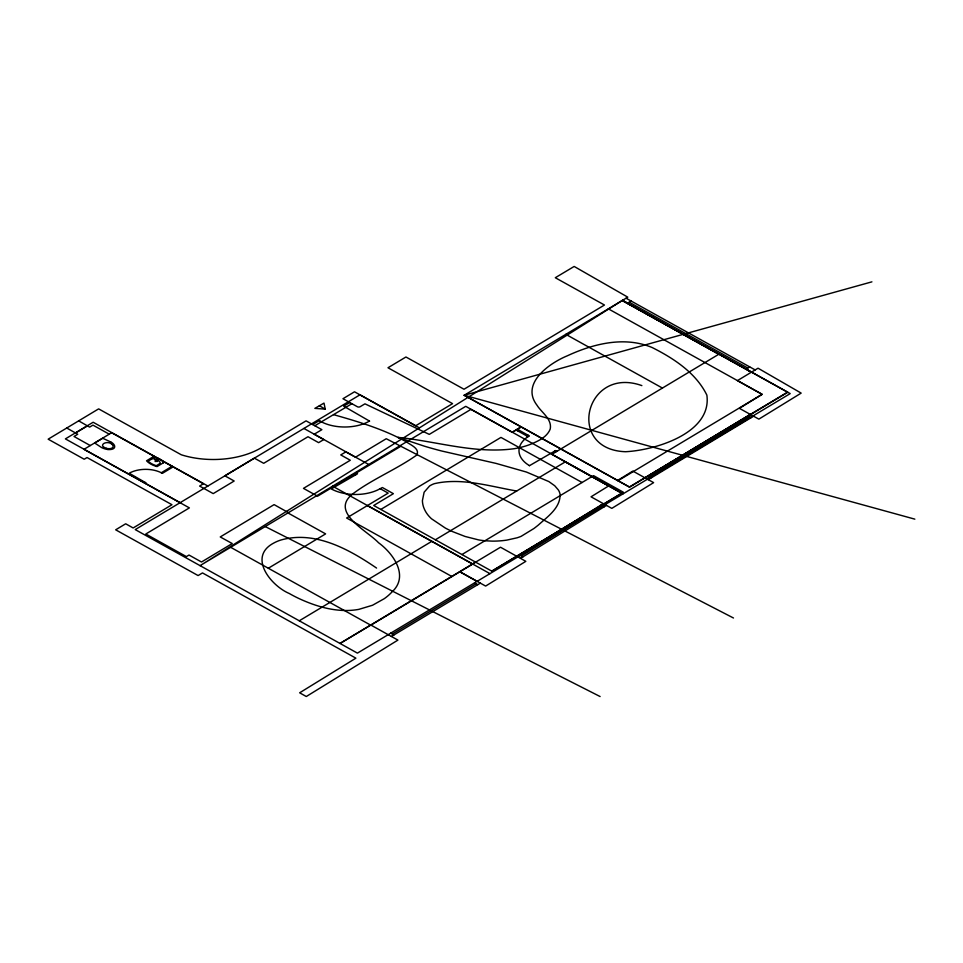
<?xml version="1.0" encoding="UTF-8"?>
<svg xmlns="http://www.w3.org/2000/svg" width="963" height="963" viewBox="0 0 963 963"><rect width="100%" height="100%" fill="white"/><g stroke="black" fill="none" stroke-linecap="round" stroke-linejoin="round"><path stroke-width="1.44" d="M157.763 459.748L158.63 459.748M158.594 459.869L157.788 459.845M159.629 463.697L156.355 465.707A22.017 12.712 0 0 1 148.061 461.169L151.456 459.17M528.687 436.227L526.364 437.852A37.208 21.487 0 0 0 527.05 464.058L529.433 465.647M163.277 462.806C164.938 461.108 155.633 456.402 152.732 457.016M145.473 483.498L146.195 483.017L129.223 473.218L130.98 472.315A23.618 13.638 0 0 1 160.051 472.159L161.832 473.026M526.713 435.926L527.989 435.12M617.572 480.465L632.835 471.076L653.624 482.632L611.818 508.368L591.029 496.812L608.724 485.894L551.871 454.343L719.036 354.119M517.312 556.602L603.307 503.637M521.404 555.904L602.369 506.093M520.465 558.359L606.461 505.394M627.358 303.357L631.174 301.034M745.868 369.226L749.683 366.891M435.36 539.786L565.257 461.891L621.797 493.321L491.9 571.203L373.704 505.491L393.386 493.682L382.383 487.519L377.616 490.023A35.414 20.452 0 0 1 333.944 490.251L331.248 488.951L357.55 473.76L356.274 473.026M645.114 477.913L750.346 414.403M649.255 477.239L749.346 416.835M288.431 512.641L274.106 504.624L220.238 536.945L232.239 543.553L201.496 562.007L189.001 555.037L186.401 556.602L145.81 534.008L189.386 507.886L83.986 449.336L111.636 432.736L203.434 483.751L199.618 486.074L213.22 493.61L234.178 481.006L224.885 475.83L254.364 458.171L263.706 463.311L308.004 436.721L318.621 442.655L323.761 439.561L314.191 434.229L321.883 429.667L306.065 420.855L261.611 447.542A66.688 38.496 0 0 1 181.273 454.777L98.635 408.878L48.15 439.176L84.202 459.231L87.031 457.533L171.968 504.72L133.147 527.965L125.684 523.788L115.668 529.819L198.101 575.561L202.495 572.925L355.889 658.162L299.649 692.806L306.294 696.514L397.924 640.094L370.827 625.023L340.023 643.453L500.507 547.225L525.834 561.333L485.629 586.07L459.688 571.673M153.996 456.293L146.532 460.796A23.04 13.301 0 0 0 157.029 466.586L164.504 462.108M172.076 466.285L161.29 472.761L162.398 473.339L173.123 466.886M648.268 479.658L753.548 416.197M75.523 433.013L87.416 425.899M787.517 392.182L629.369 487.013L464.226 395.251L627.804 297.17L574.165 266.45L555.302 277.729L604.463 305.018L464.01 389.245L405.941 356.996L387.969 367.758L452.562 403.641L415.667 425.766L354.504 391.797L342.948 398.73L357.442 406.771A1.95 1.132 0 0 0 360.102 406.723L364.965 403.834L429.281 434.385L470.967 409.359L512.22 432.279L521.188 426.922L512.316 432.231M400.295 446.591L317.573 496.198L303.465 488.373L350.303 460.254L340.746 454.921L345.886 451.888L355.503 457.184L386.247 438.731L733.481 618.005M380.277 488.735L388.185 493.104L346.632 518.01L451.912 576.524M268.328 568.242L325.614 533.887L287.937 512.942M380.794 509.451L500.953 437.407L582.073 482.499M299.276 620.798L431.821 541.326M461.927 554.544L593.533 475.638L623.338 492.201L491.732 571.119M370.936 625.083L472.664 564.077M618.005 480.742L762.13 394.324L737.465 380.59L758.037 368.203L801.168 393.109L758.856 419.134L739.391 408.336L762.13 394.324L608.339 308.834M392.386 634.027L476.167 583.747M391.399 636.459L480.32 583.133M312.698 424.563L319.174 420.699L321.281 421.902L351.916 403.714M349.81 402.498L343.671 406.169L369.551 421.108M314.865 425.742L321.281 421.902M475.614 562.163L472.58 563.981L367.397 505.551M155.26 461.566L157.029 460.543M144.366 482.92L145.196 482.439M517.372 430.714L518.696 429.955M529.421 465.707L555.085 450.901M369.527 421.06L366.891 422.444A35.017 20.223 0 0 1 322.942 422.601L320.258 421.252M622.411 300.36L787.77 392.254L629.585 487.134L464.226 395.251L871.912 281.846M325.253 409.131L314.865 408.372L323.989 403.1L325.253 409.131L319.391 405.748M641.864 385.609C585.456 365.41 565.137 449.601 625.469 451.719C654.623 450.335 712.151 433.386 706.866 395.131C696.08 372.97 673.703 358.356 652.264 347.583C624.65 335.918 593.401 343.707 567.351 355.792C549.428 363.147 520.381 383.455 536.921 405.134C541.579 412.621 552.22 419.013 550.234 429.053C546.84 437.479 537.655 441.331 529.831 444.581A59.381 34.283 0 0 1 514.483 448.662C475.361 454.163 436.696 441.283 398.032 437.395L424.502 446.218A317.694 183.415 0 0 0 441.921 451.057L496.114 463.42L526.436 472.051L548.85 481.572L554.748 485.773L558.408 490.023A31.935 18.441 0 0 1 560.081 494.344C560.514 507.983 547.333 516.854 538.269 525.112A269.231 155.44 0 0 1 533.911 528.518L521.176 536.307A36.149 20.861 0 0 1 516.999 537.823L506.803 540.111A53.699 31.009 0 0 1 492.189 541.122L485.424 540.797A48.499 27.999 0 0 1 478.575 539.894L465.093 536.463L452.634 531.624A124.66 71.972 0 0 1 445.327 528.061L431.496 518.768A57.985 33.476 0 0 1 426.164 512.485L425.502 511.353A62.715 36.209 0 0 1 422.408 500.604L424.129 492.213L429.558 486.014A20.644 11.917 0 0 1 434.313 483.679C461.626 477.347 489.77 486.339 516.686 491.022M464.226 395.251L914.85 519.153M333.523 414.644C358.212 421.638 383.13 429.053 405.736 441.463C409.757 444.557 420.325 448.445 416.774 455.042C396.744 469.258 373.379 478.623 353.541 493.285C328.491 511.859 367.072 530.505 378.531 542.735C393.289 553.424 409.407 576.091 391.989 591.956A73.26 42.3 0 0 1 384.345 598.637L372.537 605.246L358.862 609.362A41.866 24.171 0 0 1 349.75 610.422C332.379 611.24 315.322 606.016 299.686 598.878A132.738 76.643 0 0 1 289.237 593.473C270.904 585.745 247.515 556.807 273.781 543.036A34.499 19.922 0 0 1 280.702 540.074C314.961 530.228 349.136 549.343 376.569 568.074M110.637 441.921L102.728 438.249L94.711 443.016L101.404 447.446A15.48 8.932 0 0 0 104.762 448.818A10.99 6.344 0 0 0 107.988 449.504M265.234 526.556L600.118 696.55M557.023 451.25L555.639 450.515L554.423 451.274L555.687 452.008M354.179 474.229L355.564 474.964M519.803 555.037L523.065 556.795M626.034 298.193L755.161 369.924M629.236 302.213L747.806 368.047M751.345 372.26L622.218 300.516L718.843 354.24M109.252 434.169L92.942 425.128L89.619 427.115L78.665 420.855M747.806 415.932L751.008 417.725M565.799 334.342L662.436 388.065M647.654 476.372L650.807 478.13M517.312 429.221L529.313 435.89L528.037 436.624L516.096 429.98M623.097 493.814L465.743 406.338L200.063 565.642L622.483 300.36L790.214 393.602L357.417 653.119L135.229 529.602L359.957 394.83L419.423 427.885M600.756 505.178L603.97 506.959M303.911 428.463L368.733 464.503M332.596 486.171L489.962 573.647M459.857 571.769L477.106 581.351M474.566 582.88L477.72 584.637M207.9 486.038L93.146 422.251L65.388 438.887L180.141 502.686M90.269 445.556L74.031 436.492L77.738 434.229L66.736 428.005M390.737 633.136L393.939 634.918M230.651 547.297L370.611 625.107M155.26 460.543L157.029 461.566M154.742 459.05A14.325 8.27 0 0 1 159.677 461.759A2.925 1.697 0 0 1 159.641 463.66M151.456 459.11A2.925 1.697 0 0 1 154.766 458.99M107.94 449.492A7.68 4.442 0 0 0 111.202 449.432A4.418 2.552 0 0 0 114.525 447.446A7.704 4.454 0 0 0 114.501 445.568A12.206 7.042 0 0 0 113.056 443.558A11.52 6.657 0 0 0 110.673 441.909M104.04 447.374A4.803 2.781 0 0 1 103.908 443.449A4.803 2.781 0 0 1 110.709 443.377M110.661 443.425A6.536 3.78 0 0 1 112.153 444.473M112.177 444.461A7.391 4.261 0 0 1 113.008 445.821A5.176 2.985 0 0 1 112.96 447.097A3.635 2.095 0 0 1 110.48 448.565A5.188 2.997 0 0 1 108.313 448.638A6.681 3.864 0 0 1 106.135 448.24M106.195 448.264A8.643 4.984 0 0 1 104.088 447.398M155.416 460.976L156.897 461.012L155.416 460.976"/></g></svg>
